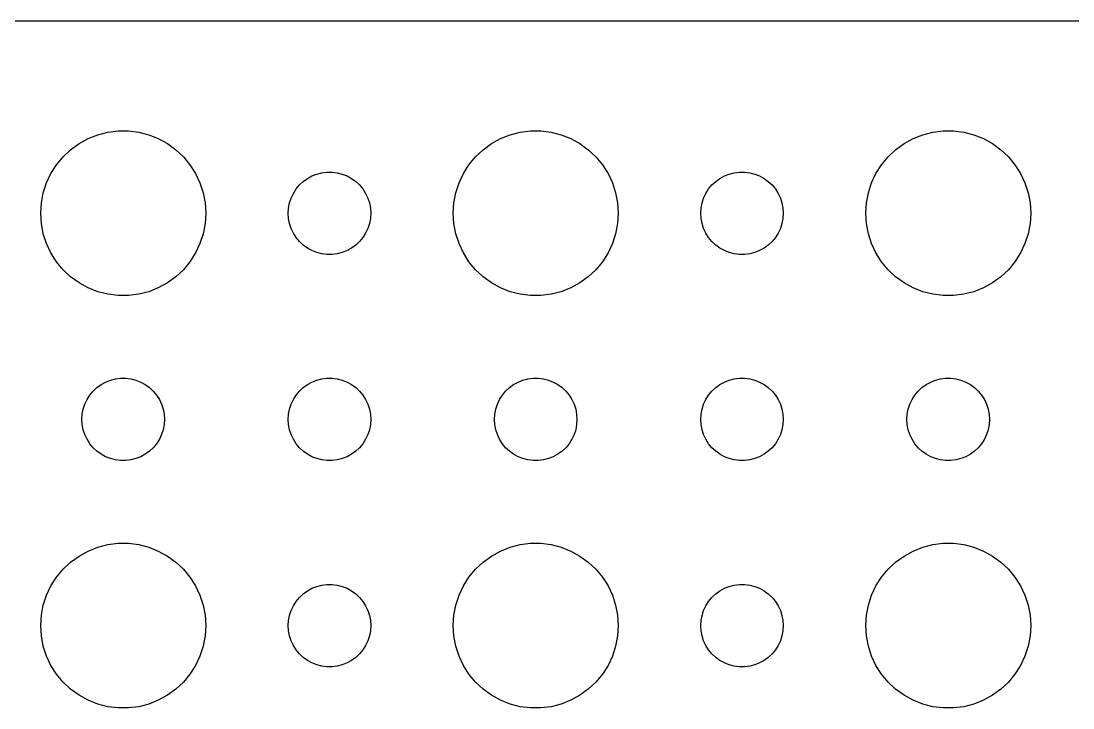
# Model space of a CAD drawing. Header units: metres. Extents: x -150 to 150, y -22 to 22.
# Drawn here: x -116.22 to -77.97, y -2.99 to 21.99 of the extents above; entities that cross this region are included whole.
import ezdxf

# ---------------------------------------------------------------- set-up
doc = ezdxf.new("R2010")
doc.units = ezdxf.units.M

msp = doc.modelspace()

# ---------------------------------------------------------------- linework, layer by layer
for p, q in [((144.814, 21.9901), (-144.814, 21.9901)), ((-113.062, 17.9469), (-112.688, 17.9941)), ((-112.688, 17.9941), (-112.312, 17.9941)), ((-112.312, 17.9941), (-111.938, 17.9469)), ((-98.0621, 17.9469), (-97.6884, 17.9941)), ((-97.6884, 17.9941), (-97.3116, 17.9941)), ((-97.3116, 17.9941), (-96.9379, 17.9469)), ((-83.0621, 17.9469), (-82.6884, 17.9941)), ((-82.6884, 17.9941), (-82.3116, 17.9941)), ((-82.3116, 17.9941), (-81.9379, 17.9469)), ((-114.107, 17.533), (-113.777, 17.7145)), ((-113.777, 17.7145), (-113.427, 17.8532)), ((-113.427, 17.8532), (-113.062, 17.9469)), ((-111.938, 17.9469), (-111.573, 17.8532)), ((-111.573, 17.8532), (-111.223, 17.7145)), ((-111.223, 17.7145), (-110.893, 17.533)), ((-99.1075, 17.533), (-98.7773, 17.7145)), ((-98.7773, 17.7145), (-98.427, 17.8532)), ((-98.427, 17.8532), (-98.0621, 17.9469)), ((-96.9379, 17.9469), (-96.573, 17.8532)), ((-96.573, 17.8532), (-96.2227, 17.7145)), ((-96.2227, 17.7145), (-95.8925, 17.533)), ((-84.1075, 17.533), (-83.7773, 17.7145)), ((-83.7773, 17.7145), (-83.427, 17.8532)), ((-83.427, 17.8532), (-83.0621, 17.9469)), ((-81.9379, 17.9469), (-81.573, 17.8532)), ((-81.573, 17.8532), (-81.2227, 17.7145)), ((-81.2227, 17.7145), (-80.8925, 17.533)), ((-114.687, 17.0536), (-114.412, 17.3115)), ((-114.412, 17.3115), (-114.107, 17.533)), ((-110.893, 17.533), (-110.588, 17.3115)), ((-110.588, 17.3115), (-110.313, 17.0536)), ((-99.6869, 17.0536), (-99.4123, 17.3115)), ((-99.4123, 17.3115), (-99.1075, 17.533)), ((-95.8925, 17.533), (-95.5877, 17.3115)), ((-95.5877, 17.3115), (-95.3131, 17.0536)), ((-84.6869, 17.0536), (-84.4123, 17.3115)), ((-84.4123, 17.3115), (-84.1075, 17.533)), ((-80.8925, 17.533), (-80.5877, 17.3115)), ((-80.5877, 17.3115), (-80.3131, 17.0536)), ((-114.927, 16.7634), (-114.687, 17.0536)), ((-110.313, 17.0536), (-110.073, 16.7634)), ((-99.927, 16.7634), (-99.6869, 17.0536)), ((-95.3131, 17.0536), (-95.073, 16.7634)), ((-84.927, 16.7634), (-84.6869, 17.0536)), ((-80.3131, 17.0536), (-80.073, 16.7634)), ((-115.129, 16.4453), (-114.927, 16.7634)), ((-110.073, 16.7634), (-109.871, 16.4453)), ((-105.464, 16.4266), (-105.281, 16.4734)), ((-105.281, 16.4734), (-105.094, 16.497)), ((-105.094, 16.497), (-104.906, 16.497)), ((-104.906, 16.497), (-104.719, 16.4734)), ((-104.719, 16.4734), (-104.536, 16.4266)), ((-100.129, 16.4453), (-99.927, 16.7634)), ((-95.073, 16.7634), (-94.8711, 16.4453)), ((-90.4635, 16.4266), (-90.2811, 16.4734)), ((-90.2811, 16.4734), (-90.0942, 16.497)), ((-90.0942, 16.497), (-89.9058, 16.497)), ((-89.9058, 16.497), (-89.7189, 16.4734)), ((-89.7189, 16.4734), (-89.5365, 16.4266)), ((-85.1289, 16.4453), (-84.927, 16.7634)), ((-80.073, 16.7634), (-79.8711, 16.4453)), ((-115.406, 15.7461), (-115.289, 16.1044)), ((-115.289, 16.1044), (-115.129, 16.4453)), ((-109.871, 16.4453), (-109.711, 16.1044)), ((-109.711, 16.1044), (-109.594, 15.7461)), ((-106.093, 16.0268), (-105.956, 16.1558)), ((-105.956, 16.1558), (-105.804, 16.2665)), ((-105.804, 16.2665), (-105.639, 16.3572)), ((-105.639, 16.3572), (-105.464, 16.4266)), ((-104.536, 16.4266), (-104.361, 16.3572)), ((-104.361, 16.3572), (-104.196, 16.2665)), ((-104.196, 16.2665), (-104.044, 16.1558)), ((-104.044, 16.1558), (-103.907, 16.0268)), ((-100.406, 15.7461), (-100.289, 16.1044)), ((-100.289, 16.1044), (-100.129, 16.4453)), ((-94.8711, 16.4453), (-94.7107, 16.1044)), ((-94.7107, 16.1044), (-94.5943, 15.7461)), ((-91.0934, 16.0268), (-90.9561, 16.1558)), ((-90.9561, 16.1558), (-90.8037, 16.2665)), ((-90.8037, 16.2665), (-90.6387, 16.3572)), ((-90.6387, 16.3572), (-90.4635, 16.4266)), ((-89.5365, 16.4266), (-89.3613, 16.3572)), ((-89.3613, 16.3572), (-89.1963, 16.2665)), ((-89.1963, 16.2665), (-89.0439, 16.1558)), ((-89.0439, 16.1558), (-88.9065, 16.0268)), ((-85.4057, 15.7461), (-85.2893, 16.1044)), ((-85.2893, 16.1044), (-85.1289, 16.4453)), ((-79.8711, 16.4453), (-79.7107, 16.1044)), ((-79.7107, 16.1044), (-79.5943, 15.7461)), ((-115.476, 15.376), (-115.406, 15.7461)), ((-109.594, 15.7461), (-109.524, 15.376)), ((-106.395, 15.5522), (-106.314, 15.7226)), ((-106.314, 15.7226), (-106.214, 15.8817)), ((-106.214, 15.8817), (-106.093, 16.0268)), ((-103.907, 16.0268), (-103.786, 15.8817)), ((-103.786, 15.8817), (-103.686, 15.7226)), ((-103.686, 15.7226), (-103.605, 15.5522)), ((-100.476, 15.376), (-100.406, 15.7461)), ((-94.5943, 15.7461), (-94.5237, 15.376)), ((-91.3947, 15.5522), (-91.3145, 15.7226)), ((-91.3145, 15.7226), (-91.2135, 15.8817)), ((-91.2135, 15.8817), (-91.0934, 16.0268)), ((-88.9065, 16.0268), (-88.7865, 15.8817)), ((-88.7865, 15.8817), (-88.6855, 15.7226)), ((-88.6855, 15.7226), (-88.6053, 15.5522)), ((-85.4763, 15.376), (-85.4057, 15.7461)), ((-79.5943, 15.7461), (-79.5237, 15.376)), ((-115.5, 15), (-115.476, 15.376)), ((-109.524, 15.376), (-109.5, 15)), ((-106.488, 15.188), (-106.453, 15.373)), ((-106.453, 15.373), (-106.395, 15.5522)), ((-103.605, 15.5522), (-103.547, 15.373)), ((-103.547, 15.373), (-103.512, 15.188)), ((-100.5, 15), (-100.476, 15.376)), ((-94.5237, 15.376), (-94.5, 15)), ((-91.4882, 15.188), (-91.4529, 15.373)), ((-91.4529, 15.373), (-91.3947, 15.5522)), ((-88.6053, 15.5522), (-88.5471, 15.373)), ((-88.5471, 15.373), (-88.5118, 15.188)), ((-85.5, 15), (-85.4763, 15.376)), ((-79.5237, 15.376), (-79.5, 15)), ((-115.476, 14.624), (-115.5, 15)), ((-109.5, 15), (-109.524, 14.624)), ((-106.5, 15), (-106.488, 15.188)), ((-106.488, 14.812), (-106.5, 15)), ((-103.512, 15.188), (-103.5, 15)), ((-103.5, 15), (-103.512, 14.812)), ((-100.476, 14.624), (-100.5, 15)), ((-94.5, 15), (-94.5237, 14.624)), ((-91.5, 15), (-91.4882, 15.188)), ((-91.4882, 14.812), (-91.5, 15)), ((-88.5118, 15.188), (-88.5, 15)), ((-88.5, 15), (-88.5118, 14.812)), ((-85.4763, 14.624), (-85.5, 15)), ((-79.5, 15), (-79.5237, 14.624)), ((-115.406, 14.2539), (-115.476, 14.624)), ((-109.524, 14.624), (-109.594, 14.2539)), ((-106.453, 14.627), (-106.488, 14.812)), ((-106.395, 14.4478), (-106.453, 14.627)), ((-103.547, 14.627), (-103.605, 14.4478)), ((-103.512, 14.812), (-103.547, 14.627)), ((-100.406, 14.2539), (-100.476, 14.624)), ((-94.5237, 14.624), (-94.5943, 14.2539)), ((-91.4529, 14.627), (-91.4882, 14.812)), ((-91.3947, 14.4478), (-91.4529, 14.627)), ((-88.5471, 14.627), (-88.6053, 14.4478)), ((-88.5118, 14.812), (-88.5471, 14.627)), ((-85.4057, 14.2539), (-85.4763, 14.624)), ((-79.5237, 14.624), (-79.5943, 14.2539)), ((-115.289, 13.8956), (-115.406, 14.2539)), ((-109.594, 14.2539), (-109.711, 13.8956)), ((-106.314, 14.2774), (-106.395, 14.4478)), ((-106.214, 14.1183), (-106.314, 14.2774)), ((-103.686, 14.2774), (-103.786, 14.1183)), ((-103.605, 14.4478), (-103.686, 14.2774)), ((-100.289, 13.8956), (-100.406, 14.2539)), ((-94.5943, 14.2539), (-94.7107, 13.8956)), ((-91.3145, 14.2774), (-91.3947, 14.4478)), ((-91.2135, 14.1183), (-91.3145, 14.2774)), ((-88.6855, 14.2774), (-88.7865, 14.1183)), ((-88.6053, 14.4478), (-88.6855, 14.2774)), ((-85.2893, 13.8956), (-85.4057, 14.2539)), ((-79.5943, 14.2539), (-79.7107, 13.8956)), ((-115.129, 13.5547), (-115.289, 13.8956)), ((-109.711, 13.8956), (-109.871, 13.5547)), ((-106.093, 13.9732), (-106.214, 14.1183)), ((-105.956, 13.8442), (-106.093, 13.9732)), ((-105.804, 13.7335), (-105.956, 13.8442)), ((-104.044, 13.8442), (-104.196, 13.7335)), ((-103.907, 13.9732), (-104.044, 13.8442)), ((-103.786, 14.1183), (-103.907, 13.9732)), ((-100.129, 13.5547), (-100.289, 13.8956)), ((-94.7107, 13.8956), (-94.8711, 13.5547)), ((-91.0934, 13.9732), (-91.2135, 14.1183)), ((-90.9561, 13.8442), (-91.0934, 13.9732)), ((-90.8037, 13.7335), (-90.9561, 13.8442)), ((-89.0439, 13.8442), (-89.1963, 13.7335)), ((-88.9065, 13.9732), (-89.0439, 13.8442)), ((-88.7865, 14.1183), (-88.9065, 13.9732)), ((-85.1289, 13.5547), (-85.2893, 13.8956)), ((-79.7107, 13.8956), (-79.8711, 13.5547)), ((-114.927, 13.2366), (-115.129, 13.5547)), ((-109.871, 13.5547), (-110.073, 13.2366)), ((-105.639, 13.6427), (-105.804, 13.7335)), ((-105.464, 13.5734), (-105.639, 13.6427)), ((-105.281, 13.5266), (-105.464, 13.5734)), ((-105.094, 13.5029), (-105.281, 13.5266)), ((-104.906, 13.5029), (-105.094, 13.5029)), ((-104.719, 13.5266), (-104.906, 13.5029)), ((-104.536, 13.5734), (-104.719, 13.5266)), ((-104.361, 13.6427), (-104.536, 13.5734)), ((-104.196, 13.7335), (-104.361, 13.6427)), ((-99.927, 13.2366), (-100.129, 13.5547)), ((-94.8711, 13.5547), (-95.073, 13.2366)), ((-90.6387, 13.6427), (-90.8037, 13.7335)), ((-90.4635, 13.5734), (-90.6387, 13.6427)), ((-90.2811, 13.5266), (-90.4635, 13.5734)), ((-90.0942, 13.5029), (-90.2811, 13.5266)), ((-89.9058, 13.5029), (-90.0942, 13.5029)), ((-89.7189, 13.5266), (-89.9058, 13.5029)), ((-89.5365, 13.5734), (-89.7189, 13.5266)), ((-89.3613, 13.6427), (-89.5365, 13.5734)), ((-89.1963, 13.7335), (-89.3613, 13.6427)), ((-84.927, 13.2366), (-85.1289, 13.5547)), ((-79.8711, 13.5547), (-80.073, 13.2366)), ((-114.687, 12.9464), (-114.927, 13.2366)), ((-110.073, 13.2366), (-110.313, 12.9464)), ((-99.6869, 12.9464), (-99.927, 13.2366)), ((-95.073, 13.2366), (-95.3131, 12.9464)), ((-84.6869, 12.9464), (-84.927, 13.2366)), ((-80.073, 13.2366), (-80.3131, 12.9464)), ((-114.412, 12.6884), (-114.687, 12.9464)), ((-114.107, 12.467), (-114.412, 12.6884)), ((-110.588, 12.6884), (-110.893, 12.467)), ((-110.313, 12.9464), (-110.588, 12.6884)), ((-99.4123, 12.6884), (-99.6869, 12.9464)), ((-99.1075, 12.467), (-99.4123, 12.6884)), ((-95.5877, 12.6884), (-95.8925, 12.467)), ((-95.3131, 12.9464), (-95.5877, 12.6884)), ((-84.4123, 12.6884), (-84.6869, 12.9464)), ((-84.1075, 12.467), (-84.4123, 12.6884)), ((-80.5877, 12.6884), (-80.8925, 12.467)), ((-80.3131, 12.9464), (-80.5877, 12.6884)), ((-113.777, 12.2855), (-114.107, 12.467)), ((-113.427, 12.1468), (-113.777, 12.2855)), ((-111.223, 12.2855), (-111.573, 12.1468)), ((-110.893, 12.467), (-111.223, 12.2855)), ((-98.7773, 12.2855), (-99.1075, 12.467)), ((-98.427, 12.1468), (-98.7773, 12.2855)), ((-96.2227, 12.2855), (-96.573, 12.1468)), ((-95.8925, 12.467), (-96.2227, 12.2855)), ((-83.7773, 12.2855), (-84.1075, 12.467)), ((-83.427, 12.1468), (-83.7773, 12.2855)), ((-81.2227, 12.2855), (-81.573, 12.1468)), ((-80.8925, 12.467), (-81.2227, 12.2855)), ((-113.062, 12.0531), (-113.427, 12.1468)), ((-112.688, 12.0059), (-113.062, 12.0531)), ((-112.312, 12.0059), (-112.688, 12.0059)), ((-111.938, 12.0531), (-112.312, 12.0059)), ((-111.573, 12.1468), (-111.938, 12.0531)), ((-98.0621, 12.0531), (-98.427, 12.1468)), ((-97.6884, 12.0059), (-98.0621, 12.0531)), ((-97.3116, 12.0059), (-97.6884, 12.0059)), ((-96.9379, 12.0531), (-97.3116, 12.0059)), ((-96.573, 12.1468), (-96.9379, 12.0531)), ((-83.0621, 12.0531), (-83.427, 12.1468)), ((-82.6884, 12.0059), (-83.0621, 12.0531)), ((-82.3116, 12.0059), (-82.6884, 12.0059)), ((-81.9379, 12.0531), (-82.3116, 12.0059)), ((-81.573, 12.1468), (-81.9379, 12.0531)), ((-113.304, 8.76648), (-113.139, 8.85724)), ((-113.139, 8.85724), (-112.964, 8.92657)), ((-112.964, 8.92657), (-112.781, 8.97342)), ((-112.781, 8.97342), (-112.594, 8.99704)), ((-112.594, 8.99704), (-112.406, 8.99704)), ((-112.406, 8.99704), (-112.219, 8.97342)), ((-112.219, 8.97342), (-112.036, 8.92657)), ((-112.036, 8.92657), (-111.861, 8.85724)), ((-111.861, 8.85724), (-111.696, 8.76648)), ((-105.804, 8.76648), (-105.639, 8.85724)), ((-105.639, 8.85724), (-105.464, 8.92657)), ((-105.464, 8.92657), (-105.281, 8.97342)), ((-105.281, 8.97342), (-105.094, 8.99704)), ((-105.094, 8.99704), (-104.906, 8.99704)), ((-104.906, 8.99704), (-104.719, 8.97342)), ((-104.719, 8.97342), (-104.536, 8.92657)), ((-104.536, 8.92657), (-104.361, 8.85724)), ((-104.361, 8.85724), (-104.196, 8.76648)), ((-98.3037, 8.76648), (-98.1387, 8.85724)), ((-98.1387, 8.85724), (-97.9635, 8.92657)), ((-97.9635, 8.92657), (-97.7811, 8.97342)), ((-97.7811, 8.97342), (-97.5942, 8.99704)), ((-97.5942, 8.99704), (-97.4058, 8.99704)), ((-97.4058, 8.99704), (-97.2189, 8.97342)), ((-97.2189, 8.97342), (-97.0365, 8.92657)), ((-97.0365, 8.92657), (-96.8613, 8.85724)), ((-96.8613, 8.85724), (-96.6963, 8.76648)), ((-90.8037, 8.76648), (-90.6387, 8.85724)), ((-90.6387, 8.85724), (-90.4635, 8.92657)), ((-90.4635, 8.92657), (-90.2811, 8.97342)), ((-90.2811, 8.97342), (-90.0942, 8.99704)), ((-90.0942, 8.99704), (-89.9058, 8.99704)), ((-89.9058, 8.99704), (-89.7189, 8.97342)), ((-89.7189, 8.97342), (-89.5365, 8.92657)), ((-89.5365, 8.92657), (-89.3613, 8.85724)), ((-89.3613, 8.85724), (-89.1963, 8.76648)), ((-83.3037, 8.76648), (-83.1387, 8.85724)), ((-83.1387, 8.85724), (-82.9635, 8.92657)), ((-82.9635, 8.92657), (-82.7811, 8.97342)), ((-82.7811, 8.97342), (-82.5942, 8.99704)), ((-82.5942, 8.99704), (-82.4058, 8.99704)), ((-82.4058, 8.99704), (-82.2189, 8.97342)), ((-82.2189, 8.97342), (-82.0365, 8.92657)), ((-82.0365, 8.92657), (-81.8613, 8.85724)), ((-81.8613, 8.85724), (-81.6963, 8.76648)), ((-113.714, 8.38167), (-113.593, 8.52681)), ((-113.593, 8.52681), (-113.456, 8.65576)), ((-113.456, 8.65576), (-113.304, 8.76648)), ((-111.696, 8.76648), (-111.544, 8.65576)), ((-111.544, 8.65576), (-111.407, 8.52681)), ((-111.407, 8.52681), (-111.286, 8.38167)), ((-106.214, 8.38167), (-106.093, 8.52681)), ((-106.093, 8.52681), (-105.956, 8.65576)), ((-105.956, 8.65576), (-105.804, 8.76648)), ((-104.196, 8.76648), (-104.044, 8.65576)), ((-104.044, 8.65576), (-103.907, 8.52681)), ((-103.907, 8.52681), (-103.786, 8.38167)), ((-98.7135, 8.38167), (-98.5934, 8.52681)), ((-98.5934, 8.52681), (-98.4561, 8.65576)), ((-98.4561, 8.65576), (-98.3037, 8.76648)), ((-96.6963, 8.76648), (-96.5439, 8.65576)), ((-96.5439, 8.65576), (-96.4065, 8.52681)), ((-96.4065, 8.52681), (-96.2865, 8.38167)), ((-91.2135, 8.38167), (-91.0934, 8.52681)), ((-91.0934, 8.52681), (-90.9561, 8.65576)), ((-90.9561, 8.65576), (-90.8037, 8.76648)), ((-89.1963, 8.76648), (-89.0439, 8.65576)), ((-89.0439, 8.65576), (-88.9065, 8.52681)), ((-88.9065, 8.52681), (-88.7865, 8.38167)), ((-83.7135, 8.38167), (-83.5934, 8.52681)), ((-83.5934, 8.52681), (-83.4561, 8.65576)), ((-83.4561, 8.65576), (-83.3037, 8.76648)), ((-81.6963, 8.76648), (-81.5439, 8.65576)), ((-81.5439, 8.65576), (-81.4065, 8.52681)), ((-81.4065, 8.52681), (-81.2865, 8.38167)), ((-113.953, 7.87303), (-113.895, 8.05219)), ((-113.895, 8.05219), (-113.814, 8.22263)), ((-113.814, 8.22263), (-113.714, 8.38167)), ((-111.286, 8.38167), (-111.186, 8.22263)), ((-111.186, 8.22263), (-111.105, 8.05219)), ((-111.105, 8.05219), (-111.047, 7.87303)), ((-106.453, 7.87303), (-106.395, 8.05219)), ((-106.395, 8.05219), (-106.314, 8.22263)), ((-106.314, 8.22263), (-106.214, 8.38167)), ((-103.786, 8.38167), (-103.686, 8.22263)), ((-103.686, 8.22263), (-103.605, 8.05219)), ((-103.605, 8.05219), (-103.547, 7.87303)), ((-98.9529, 7.87303), (-98.8947, 8.05219)), ((-98.8947, 8.05219), (-98.8145, 8.22263)), ((-98.8145, 8.22263), (-98.7135, 8.38167)), ((-96.2865, 8.38167), (-96.1855, 8.22263)), ((-96.1855, 8.22263), (-96.1053, 8.05219)), ((-96.1053, 8.05219), (-96.0471, 7.87303)), ((-91.4529, 7.87303), (-91.3947, 8.05219)), ((-91.3947, 8.05219), (-91.3145, 8.22263)), ((-91.3145, 8.22263), (-91.2135, 8.38167)), ((-88.7865, 8.38167), (-88.6855, 8.22263)), ((-88.6855, 8.22263), (-88.6053, 8.05219)), ((-88.6053, 8.05219), (-88.5471, 7.87303)), ((-83.9529, 7.87303), (-83.8947, 8.05219)), ((-83.8947, 8.05219), (-83.8145, 8.22263)), ((-83.8145, 8.22263), (-83.7135, 8.38167)), ((-81.2865, 8.38167), (-81.1855, 8.22263)), ((-81.1855, 8.22263), (-81.1053, 8.05219)), ((-81.1053, 8.05219), (-81.0471, 7.87303)), ((-114, 7.5), (-113.988, 7.68799)), ((-113.988, 7.68799), (-113.953, 7.87303)), ((-111.047, 7.87303), (-111.012, 7.68799)), ((-111.012, 7.68799), (-111, 7.5)), ((-106.5, 7.5), (-106.488, 7.68799)), ((-106.488, 7.68799), (-106.453, 7.87303)), ((-103.547, 7.87303), (-103.512, 7.68799)), ((-103.512, 7.68799), (-103.5, 7.5)), ((-99, 7.5), (-98.9882, 7.68799)), ((-98.9882, 7.68799), (-98.9529, 7.87303)), ((-96.0471, 7.87303), (-96.0118, 7.68799)), ((-96.0118, 7.68799), (-96, 7.5)), ((-91.5, 7.5), (-91.4882, 7.68799)), ((-91.4882, 7.68799), (-91.4529, 7.87303)), ((-88.5471, 7.87303), (-88.5118, 7.68799)), ((-88.5118, 7.68799), (-88.5, 7.5)), ((-84, 7.5), (-83.9882, 7.68799)), ((-83.9882, 7.68799), (-83.9529, 7.87303)), ((-81.0471, 7.87303), (-81.0118, 7.68799)), ((-81.0118, 7.68799), (-81, 7.5)), ((-113.988, 7.312), (-114, 7.5)), ((-113.953, 7.12695), (-113.988, 7.312)), ((-111.012, 7.312), (-111.047, 7.12695)), ((-111, 7.5), (-111.012, 7.312)), ((-106.488, 7.312), (-106.5, 7.5)), ((-106.453, 7.12695), (-106.488, 7.312)), ((-103.512, 7.312), (-103.547, 7.12695)), ((-103.5, 7.5), (-103.512, 7.312)), ((-98.9882, 7.312), (-99, 7.5)), ((-98.9529, 7.12695), (-98.9882, 7.312)), ((-96.0118, 7.312), (-96.0471, 7.12695)), ((-96, 7.5), (-96.0118, 7.312)), ((-91.4882, 7.312), (-91.5, 7.5)), ((-91.4529, 7.12695), (-91.4882, 7.312)), ((-88.5118, 7.312), (-88.5471, 7.12695)), ((-88.5, 7.5), (-88.5118, 7.312)), ((-83.9882, 7.312), (-84, 7.5)), ((-83.9529, 7.12695), (-83.9882, 7.312)), ((-81.0118, 7.312), (-81.0471, 7.12695)), ((-81, 7.5), (-81.0118, 7.312)), ((-113.895, 6.9478), (-113.953, 7.12695)), ((-113.814, 6.77736), (-113.895, 6.9478)), ((-111.105, 6.9478), (-111.186, 6.77736)), ((-111.047, 7.12695), (-111.105, 6.9478)), ((-106.395, 6.9478), (-106.453, 7.12695)), ((-106.314, 6.77736), (-106.395, 6.9478)), ((-103.605, 6.9478), (-103.686, 6.77736)), ((-103.547, 7.12695), (-103.605, 6.9478)), ((-98.8947, 6.9478), (-98.9529, 7.12695)), ((-98.8145, 6.77736), (-98.8947, 6.9478)), ((-96.1053, 6.9478), (-96.1855, 6.77736)), ((-96.0471, 7.12695), (-96.1053, 6.9478)), ((-91.3947, 6.9478), (-91.4529, 7.12695)), ((-91.3145, 6.77736), (-91.3947, 6.9478)), ((-88.6053, 6.9478), (-88.6855, 6.77736)), ((-88.5471, 7.12695), (-88.6053, 6.9478)), ((-83.8947, 6.9478), (-83.9529, 7.12695)), ((-83.8145, 6.77736), (-83.8947, 6.9478)), ((-81.1053, 6.9478), (-81.1855, 6.77736)), ((-81.0471, 7.12695), (-81.1053, 6.9478)), ((-113.714, 6.61832), (-113.814, 6.77736)), ((-113.593, 6.47318), (-113.714, 6.61832)), ((-111.286, 6.61832), (-111.407, 6.47318)), ((-111.186, 6.77736), (-111.286, 6.61832)), ((-106.214, 6.61832), (-106.314, 6.77736)), ((-106.093, 6.47318), (-106.214, 6.61832)), ((-103.786, 6.61832), (-103.907, 6.47318)), ((-103.686, 6.77736), (-103.786, 6.61832)), ((-98.7135, 6.61832), (-98.8145, 6.77736)), ((-98.5934, 6.47318), (-98.7135, 6.61832)), ((-96.2865, 6.61832), (-96.4065, 6.47318)), ((-96.1855, 6.77736), (-96.2865, 6.61832)), ((-91.2135, 6.61832), (-91.3145, 6.77736)), ((-91.0934, 6.47318), (-91.2135, 6.61832)), ((-88.7865, 6.61832), (-88.9065, 6.47318)), ((-88.6855, 6.77736), (-88.7865, 6.61832)), ((-83.7135, 6.61832), (-83.8145, 6.77736)), ((-83.5934, 6.47318), (-83.7135, 6.61832)), ((-81.2865, 6.61832), (-81.4065, 6.47318)), ((-81.1855, 6.77736), (-81.2865, 6.61832)), ((-113.456, 6.34422), (-113.593, 6.47318)), ((-113.304, 6.23351), (-113.456, 6.34422)), ((-113.139, 6.14275), (-113.304, 6.23351)), ((-112.964, 6.07341), (-113.139, 6.14275)), ((-111.861, 6.14275), (-112.036, 6.07341)), ((-111.696, 6.23351), (-111.861, 6.14275)), ((-111.544, 6.34422), (-111.696, 6.23351)), ((-111.407, 6.47318), (-111.544, 6.34422)), ((-105.956, 6.34422), (-106.093, 6.47318)), ((-105.804, 6.23351), (-105.956, 6.34422)), ((-105.639, 6.14275), (-105.804, 6.23351)), ((-105.464, 6.07341), (-105.639, 6.14275)), ((-104.361, 6.14275), (-104.536, 6.07341)), ((-104.196, 6.23351), (-104.361, 6.14275)), ((-104.044, 6.34422), (-104.196, 6.23351)), ((-103.907, 6.47318), (-104.044, 6.34422)), ((-98.4561, 6.34422), (-98.5934, 6.47318)), ((-98.3037, 6.23351), (-98.4561, 6.34422)), ((-98.1387, 6.14275), (-98.3037, 6.23351)), ((-97.9635, 6.07341), (-98.1387, 6.14275)), ((-96.8613, 6.14275), (-97.0365, 6.07341)), ((-96.6963, 6.23351), (-96.8613, 6.14275)), ((-96.5439, 6.34422), (-96.6963, 6.23351)), ((-96.4065, 6.47318), (-96.5439, 6.34422)), ((-90.9561, 6.34422), (-91.0934, 6.47318)), ((-90.8037, 6.23351), (-90.9561, 6.34422)), ((-90.6387, 6.14275), (-90.8037, 6.23351)), ((-90.4635, 6.07341), (-90.6387, 6.14275)), ((-89.3613, 6.14275), (-89.5365, 6.07341)), ((-89.1963, 6.23351), (-89.3613, 6.14275)), ((-89.0439, 6.34422), (-89.1963, 6.23351)), ((-88.9065, 6.47318), (-89.0439, 6.34422)), ((-83.4561, 6.34422), (-83.5934, 6.47318)), ((-83.3037, 6.23351), (-83.4561, 6.34422)), ((-83.1387, 6.14275), (-83.3037, 6.23351)), ((-82.9635, 6.07341), (-83.1387, 6.14275)), ((-81.8613, 6.14275), (-82.0365, 6.07341)), ((-81.6963, 6.23351), (-81.8613, 6.14275)), ((-81.5439, 6.34422), (-81.6963, 6.23351)), ((-81.4065, 6.47318), (-81.5439, 6.34422)), ((-112.781, 6.02657), (-112.964, 6.07341)), ((-112.594, 6.00294), (-112.781, 6.02657)), ((-112.406, 6.00294), (-112.594, 6.00294)), ((-112.219, 6.02657), (-112.406, 6.00294)), ((-112.036, 6.07341), (-112.219, 6.02657)), ((-105.281, 6.02657), (-105.464, 6.07341)), ((-105.094, 6.00294), (-105.281, 6.02657)), ((-104.906, 6.00294), (-105.094, 6.00294)), ((-104.719, 6.02657), (-104.906, 6.00294)), ((-104.536, 6.07341), (-104.719, 6.02657)), ((-97.7811, 6.02657), (-97.9635, 6.07341)), ((-97.5942, 6.00294), (-97.7811, 6.02657)), ((-97.4058, 6.00294), (-97.5942, 6.00294)), ((-97.2189, 6.02657), (-97.4058, 6.00294)), ((-97.0365, 6.07341), (-97.2189, 6.02657)), ((-90.2811, 6.02657), (-90.4635, 6.07341)), ((-90.0942, 6.00294), (-90.2811, 6.02657)), ((-89.9058, 6.00294), (-90.0942, 6.00294)), ((-89.7189, 6.02657), (-89.9058, 6.00294)), ((-89.5365, 6.07341), (-89.7189, 6.02657)), ((-82.7811, 6.02657), (-82.9635, 6.07341)), ((-82.5942, 6.00294), (-82.7811, 6.02657)), ((-82.4058, 6.00294), (-82.5942, 6.00294)), ((-82.2189, 6.02657), (-82.4058, 6.00294)), ((-82.0365, 6.07341), (-82.2189, 6.02657)), ((-114.107, 2.53297), (-113.777, 2.71448)), ((-113.777, 2.71448), (-113.427, 2.85316)), ((-113.427, 2.85316), (-113.062, 2.94685)), ((-113.062, 2.94685), (-112.688, 2.99408)), ((-112.688, 2.99408), (-112.312, 2.99408)), ((-112.312, 2.99408), (-111.938, 2.94685)), ((-111.938, 2.94685), (-111.573, 2.85316)), ((-111.573, 2.85316), (-111.223, 2.71448)), ((-111.223, 2.71448), (-110.893, 2.53297)), ((-99.1075, 2.53297), (-98.7773, 2.71448)), ((-98.7773, 2.71448), (-98.427, 2.85316)), ((-98.427, 2.85316), (-98.0621, 2.94685)), ((-98.0621, 2.94685), (-97.6884, 2.99408)), ((-97.6884, 2.99408), (-97.3116, 2.99408)), ((-97.3116, 2.99408), (-96.9379, 2.94685)), ((-96.9379, 2.94685), (-96.573, 2.85316)), ((-96.573, 2.85316), (-96.2227, 2.71448)), ((-96.2227, 2.71448), (-95.8925, 2.53297)), ((-84.1075, 2.53297), (-83.7773, 2.71448)), ((-83.7773, 2.71448), (-83.427, 2.85316)), ((-83.427, 2.85316), (-83.0621, 2.94685)), ((-83.0621, 2.94685), (-82.6884, 2.99408)), ((-82.6884, 2.99408), (-82.3116, 2.99408)), ((-82.3116, 2.99408), (-81.9379, 2.94685)), ((-81.9379, 2.94685), (-81.573, 2.85316)), ((-81.573, 2.85316), (-81.2227, 2.71448)), ((-81.2227, 2.71448), (-80.8925, 2.53297)), ((-114.687, 2.05363), (-114.412, 2.31154)), ((-114.412, 2.31154), (-114.107, 2.53297)), ((-110.893, 2.53297), (-110.588, 2.31154)), ((-110.588, 2.31154), (-110.313, 2.05363)), ((-99.6869, 2.05363), (-99.4123, 2.31154)), ((-99.4123, 2.31154), (-99.1075, 2.53297)), ((-95.8925, 2.53297), (-95.5877, 2.31154)), ((-95.5877, 2.31154), (-95.3131, 2.05363)), ((-84.6869, 2.05363), (-84.4123, 2.31154)), ((-84.4123, 2.31154), (-84.1075, 2.53297)), ((-80.8925, 2.53297), (-80.5877, 2.31154)), ((-80.5877, 2.31154), (-80.3131, 2.05363)), ((-114.927, 1.76335), (-114.687, 2.05363)), ((-110.313, 2.05363), (-110.073, 1.76335)), ((-99.927, 1.76335), (-99.6869, 2.05363)), ((-95.3131, 2.05363), (-95.073, 1.76335)), ((-84.927, 1.76335), (-84.6869, 2.05363)), ((-80.3131, 2.05363), (-80.073, 1.76335)), ((-115.129, 1.44525), (-114.927, 1.76335)), ((-110.073, 1.76335), (-109.871, 1.44525)), ((-100.129, 1.44525), (-99.927, 1.76335)), ((-95.073, 1.76335), (-94.8711, 1.44525)), ((-85.1289, 1.44525), (-84.927, 1.76335)), ((-80.073, 1.76335), (-79.8711, 1.44525)), ((-115.289, 1.10437), (-115.129, 1.44525)), ((-109.871, 1.44525), (-109.711, 1.10437)), ((-106.093, 1.02681), (-105.956, 1.15576)), ((-105.956, 1.15576), (-105.804, 1.26648)), ((-105.804, 1.26648), (-105.639, 1.35724)), ((-105.639, 1.35724), (-105.464, 1.42657)), ((-105.464, 1.42657), (-105.281, 1.47342)), ((-105.281, 1.47342), (-105.094, 1.49704)), ((-105.094, 1.49704), (-104.906, 1.49704)), ((-104.906, 1.49704), (-104.719, 1.47342)), ((-104.719, 1.47342), (-104.536, 1.42657)), ((-104.536, 1.42657), (-104.361, 1.35724)), ((-104.361, 1.35724), (-104.196, 1.26648)), ((-104.196, 1.26648), (-104.044, 1.15576)), ((-104.044, 1.15576), (-103.907, 1.02681)), ((-100.289, 1.10437), (-100.129, 1.44525)), ((-94.8711, 1.44525), (-94.7107, 1.10437)), ((-91.0934, 1.02681), (-90.9561, 1.15576)), ((-90.9561, 1.15576), (-90.8037, 1.26648)), ((-90.8037, 1.26648), (-90.6387, 1.35724)), ((-90.6387, 1.35724), (-90.4635, 1.42657)), ((-90.4635, 1.42657), (-90.2811, 1.47342)), ((-90.2811, 1.47342), (-90.0942, 1.49704)), ((-90.0942, 1.49704), (-89.9058, 1.49704)), ((-89.9058, 1.49704), (-89.7189, 1.47342)), ((-89.7189, 1.47342), (-89.5365, 1.42657)), ((-89.5365, 1.42657), (-89.3613, 1.35724)), ((-89.3613, 1.35724), (-89.1963, 1.26648)), ((-89.1963, 1.26648), (-89.0439, 1.15576)), ((-89.0439, 1.15576), (-88.9065, 1.02681)), ((-85.2893, 1.10437), (-85.1289, 1.44525)), ((-79.8711, 1.44525), (-79.7107, 1.10437)), ((-115.406, 0.746063), (-115.289, 1.10437)), ((-109.711, 1.10437), (-109.594, 0.746063)), ((-106.314, 0.722626), (-106.214, 0.881668)), ((-106.214, 0.881668), (-106.093, 1.02681)), ((-103.907, 1.02681), (-103.786, 0.881668)), ((-103.786, 0.881668), (-103.686, 0.722626)), ((-100.406, 0.746063), (-100.289, 1.10437)), ((-94.7107, 1.10437), (-94.5943, 0.746063)), ((-91.3145, 0.722626), (-91.2135, 0.881668)), ((-91.2135, 0.881668), (-91.0934, 1.02681)), ((-88.9065, 1.02681), (-88.7865, 0.881668)), ((-88.7865, 0.881668), (-88.6855, 0.722626)), ((-85.4057, 0.746063), (-85.2893, 1.10437)), ((-79.7107, 1.10437), (-79.5943, 0.746063)), ((-115.476, 0.375992), (-115.406, 0.746063)), ((-109.594, 0.746063), (-109.524, 0.375992)), ((-106.453, 0.373032), (-106.395, 0.552185)), ((-106.395, 0.552185), (-106.314, 0.722626)), ((-103.686, 0.722626), (-103.605, 0.552185)), ((-103.605, 0.552185), (-103.547, 0.373032)), ((-100.476, 0.375992), (-100.406, 0.746063)), ((-94.5943, 0.746063), (-94.5237, 0.375992)), ((-91.4529, 0.373032), (-91.3947, 0.552185)), ((-91.3947, 0.552185), (-91.3145, 0.722626)), ((-88.6855, 0.722626), (-88.6053, 0.552185)), ((-88.6053, 0.552185), (-88.5471, 0.373032)), ((-85.4763, 0.375992), (-85.4057, 0.746063)), ((-79.5943, 0.746063), (-79.5237, 0.375992)), ((-115.5, 0), (-115.476, 0.375992)), ((-115.476, -0.375992), (-115.5, 0)), ((-109.524, 0.375992), (-109.5, 0)), ((-109.5, 0), (-109.524, -0.375992)), ((-106.5, 0), (-106.488, 0.187988)), ((-106.488, -0.187988), (-106.5, 0)), ((-106.488, 0.187988), (-106.453, 0.373032)), ((-103.547, 0.373032), (-103.512, 0.187988)), ((-103.512, 0.187988), (-103.5, 0)), ((-103.5, 0), (-103.512, -0.187988)), ((-100.5, 0), (-100.476, 0.375992)), ((-100.476, -0.375992), (-100.5, 0)), ((-94.5237, 0.375992), (-94.5, 0)), ((-94.5, 0), (-94.5237, -0.375992)), ((-91.5, 0), (-91.4882, 0.187988)), ((-91.4882, -0.187988), (-91.5, 0)), ((-91.4882, 0.187988), (-91.4529, 0.373032)), ((-88.5471, 0.373032), (-88.5118, 0.187988)), ((-88.5118, 0.187988), (-88.5, 0)), ((-88.5, 0), (-88.5118, -0.187988)), ((-85.5, 0), (-85.4763, 0.375992)), ((-85.4763, -0.375992), (-85.5, 0)), ((-79.5237, 0.375992), (-79.5, 0)), ((-79.5, 0), (-79.5237, -0.375992)), ((-115.406, -0.746063), (-115.476, -0.375992)), ((-109.524, -0.375992), (-109.594, -0.746063)), ((-106.453, -0.373032), (-106.488, -0.187988)), ((-106.395, -0.552185), (-106.453, -0.373032)), ((-103.547, -0.373032), (-103.605, -0.552185)), ((-103.512, -0.187988), (-103.547, -0.373032)), ((-100.406, -0.746063), (-100.476, -0.375992)), ((-94.5237, -0.375992), (-94.5943, -0.746063)), ((-91.4529, -0.373032), (-91.4882, -0.187988)), ((-91.3947, -0.552185), (-91.4529, -0.373032)), ((-88.5471, -0.373032), (-88.6053, -0.552185)), ((-88.5118, -0.187988), (-88.5471, -0.373032)), ((-85.4057, -0.746063), (-85.4763, -0.375992)), ((-79.5237, -0.375992), (-79.5943, -0.746063)), ((-115.289, -1.10437), (-115.406, -0.746063)), ((-109.594, -0.746063), (-109.711, -1.10437)), ((-106.314, -0.722626), (-106.395, -0.552185)), ((-106.214, -0.881668), (-106.314, -0.722626)), ((-103.686, -0.722626), (-103.786, -0.881668)), ((-103.605, -0.552185), (-103.686, -0.722626)), ((-100.289, -1.10437), (-100.406, -0.746063)), ((-94.5943, -0.746063), (-94.7107, -1.10437)), ((-91.3145, -0.722626), (-91.3947, -0.552185)), ((-91.2135, -0.881668), (-91.3145, -0.722626)), ((-88.6855, -0.722626), (-88.7865, -0.881668)), ((-88.6053, -0.552185), (-88.6855, -0.722626)), ((-85.2893, -1.10437), (-85.4057, -0.746063)), ((-79.5943, -0.746063), (-79.7107, -1.10437)), ((-115.129, -1.44525), (-115.289, -1.10437)), ((-109.711, -1.10437), (-109.871, -1.44525)), ((-106.093, -1.02681), (-106.214, -0.881668)), ((-105.956, -1.15576), (-106.093, -1.02681)), ((-103.907, -1.02681), (-104.044, -1.15576)), ((-103.786, -0.881668), (-103.907, -1.02681)), ((-100.129, -1.44525), (-100.289, -1.10437)), ((-94.7107, -1.10437), (-94.8711, -1.44525)), ((-91.0934, -1.02681), (-91.2135, -0.881668)), ((-90.9561, -1.15576), (-91.0934, -1.02681)), ((-88.9065, -1.02681), (-89.0439, -1.15576)), ((-88.7865, -0.881668), (-88.9065, -1.02681)), ((-85.1289, -1.44525), (-85.2893, -1.10437)), ((-79.7107, -1.10437), (-79.8711, -1.44525)), ((-114.927, -1.76335), (-115.129, -1.44525)), ((-109.871, -1.44525), (-110.073, -1.76335)), ((-105.804, -1.26648), (-105.956, -1.15576)), ((-105.639, -1.35724), (-105.804, -1.26648)), ((-105.464, -1.42657), (-105.639, -1.35724)), ((-105.281, -1.47342), (-105.464, -1.42657)), ((-105.094, -1.49704), (-105.281, -1.47342)), ((-104.906, -1.49704), (-105.094, -1.49704)), ((-104.719, -1.47342), (-104.906, -1.49704)), ((-104.536, -1.42657), (-104.719, -1.47342)), ((-104.361, -1.35724), (-104.536, -1.42657)), ((-104.196, -1.26648), (-104.361, -1.35724)), ((-104.044, -1.15576), (-104.196, -1.26648)), ((-99.927, -1.76335), (-100.129, -1.44525)), ((-94.8711, -1.44525), (-95.073, -1.76335)), ((-90.8037, -1.26648), (-90.9561, -1.15576)), ((-90.6387, -1.35724), (-90.8037, -1.26648)), ((-90.4635, -1.42657), (-90.6387, -1.35724)), ((-90.2811, -1.47342), (-90.4635, -1.42657)), ((-90.0942, -1.49704), (-90.2811, -1.47342)), ((-89.9058, -1.49704), (-90.0942, -1.49704)), ((-89.7189, -1.47342), (-89.9058, -1.49704)), ((-89.5365, -1.42657), (-89.7189, -1.47342)), ((-89.3613, -1.35724), (-89.5365, -1.42657)), ((-89.1963, -1.26648), (-89.3613, -1.35724)), ((-89.0439, -1.15576), (-89.1963, -1.26648)), ((-84.927, -1.76335), (-85.1289, -1.44525)), ((-79.8711, -1.44525), (-80.073, -1.76335)), ((-114.687, -2.05363), (-114.927, -1.76335)), ((-110.073, -1.76335), (-110.313, -2.05363)), ((-99.6869, -2.05363), (-99.927, -1.76335)), ((-95.073, -1.76335), (-95.3131, -2.05363)), ((-84.6869, -2.05363), (-84.927, -1.76335)), ((-80.073, -1.76335), (-80.3131, -2.05363)), ((-114.412, -2.31154), (-114.687, -2.05363)), ((-110.313, -2.05363), (-110.588, -2.31154)), ((-99.4123, -2.31154), (-99.6869, -2.05363)), ((-95.3131, -2.05363), (-95.5877, -2.31154)), ((-84.4123, -2.31154), (-84.6869, -2.05363)), ((-80.3131, -2.05363), (-80.5877, -2.31154)), ((-114.107, -2.53297), (-114.412, -2.31154)), ((-113.777, -2.71448), (-114.107, -2.53297)), ((-110.893, -2.53297), (-111.223, -2.71448)), ((-110.588, -2.31154), (-110.893, -2.53297)), ((-99.1075, -2.53297), (-99.4123, -2.31154)), ((-98.7773, -2.71448), (-99.1075, -2.53297)), ((-95.8925, -2.53297), (-96.2227, -2.71448)), ((-95.5877, -2.31154), (-95.8925, -2.53297)), ((-84.1075, -2.53297), (-84.4123, -2.31154)), ((-83.7773, -2.71448), (-84.1075, -2.53297)), ((-80.8925, -2.53297), (-81.2227, -2.71448)), ((-80.5877, -2.31154), (-80.8925, -2.53297)), ((-113.427, -2.85316), (-113.777, -2.71448)), ((-113.062, -2.94685), (-113.427, -2.85316)), ((-112.688, -2.99408), (-113.062, -2.94685)), ((-112.312, -2.99408), (-112.688, -2.99408)), ((-111.938, -2.94685), (-112.312, -2.99408)), ((-111.573, -2.85316), (-111.938, -2.94685)), ((-111.223, -2.71448), (-111.573, -2.85316)), ((-98.427, -2.85316), (-98.7773, -2.71448)), ((-98.0621, -2.94685), (-98.427, -2.85316)), ((-97.6884, -2.99408), (-98.0621, -2.94685)), ((-97.3116, -2.99408), (-97.6884, -2.99408)), ((-96.9379, -2.94685), (-97.3116, -2.99408)), ((-96.573, -2.85316), (-96.9379, -2.94685)), ((-96.2227, -2.71448), (-96.573, -2.85316)), ((-83.427, -2.85316), (-83.7773, -2.71448)), ((-83.0621, -2.94685), (-83.427, -2.85316)), ((-82.6884, -2.99408), (-83.0621, -2.94685)), ((-82.3116, -2.99408), (-82.6884, -2.99408)), ((-81.9379, -2.94685), (-82.3116, -2.99408)), ((-81.573, -2.85316), (-81.9379, -2.94685)), ((-81.2227, -2.71448), (-81.573, -2.85316))]:
    msp.add_line(p, q)

doc.saveas('drawing.dxf')
